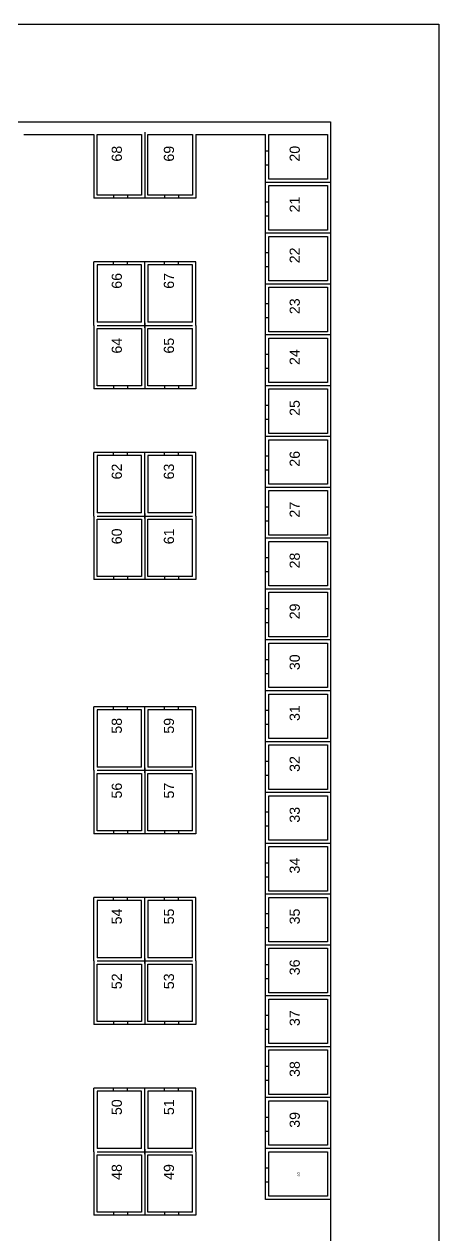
# Model space of a CAD drawing. Header units: millimetres. Extents: x 4085 to 4872, y 1447 to 1654.
# Drawn here: x 4487.61 to 4503.9, y 1605.92 to 1653.54 of the extents above; entities that cross this region are included whole.
import ezdxf

# ---------------------------------------------------------------- set-up
doc = ezdxf.new("R2010")
doc.units = ezdxf.units.MM
for name, color, linetype in [('01', 4, 'Continuous'), ('02', 3, 'Continuous'), ('04', 1, 'Continuous'), ('scritte', 6, 'Continuous')]:
    doc.layers.add(name, color=color, linetype=linetype)
doc.styles.get("Standard").update_dxf_attribs({"font": 'arial.ttf'})

msp = doc.modelspace()

# ---------------------------------------------------------------- linework, layer by layer
at = {"layer": '01'}
for p, q in [((4497.0952, 1647.9934), (4497.0952, 1648.5434)), ((4497.2202, 1647.9934), (4497.2202, 1648.5434)), ((4491.6702, 1646.8184), (4491.1202, 1646.8184)), ((4491.6702, 1646.6934), (4491.1202, 1646.6934)), ((4493.6702, 1646.8184), (4493.1202, 1646.8184)), ((4493.6702, 1646.6934), (4493.1202, 1646.6934)), ((4497.0952, 1645.9934), (4497.0952, 1646.5434)), ((4497.2202, 1645.9934), (4497.2202, 1646.5434)), ((4491.6702, 1644.1934), (4491.1202, 1644.1934)), ((4493.6702, 1644.1934), (4493.1202, 1644.1934)), ((4497.0952, 1643.9934), (4497.0952, 1644.5434)), ((4497.2202, 1643.9934), (4497.2202, 1644.5434)), ((4491.6702, 1644.0684), (4491.1202, 1644.0684)), ((4493.6702, 1644.0684), (4493.1202, 1644.0684)), ((4497.0952, 1641.9934), (4497.0952, 1642.5434)), ((4497.2202, 1641.9934), (4497.2202, 1642.5434)), ((4497.0952, 1639.9934), (4497.0952, 1640.5434)), ((4497.2202, 1639.9934), (4497.2202, 1640.5434)), ((4491.6702, 1639.3184), (4491.1202, 1639.3184)), ((4493.6702, 1639.3184), (4493.1202, 1639.3184)), ((4491.6702, 1639.1934), (4491.1202, 1639.1934)), ((4493.6702, 1639.1934), (4493.1202, 1639.1934)), ((4497.0952, 1637.9934), (4497.0952, 1638.5434)), ((4497.2202, 1637.9934), (4497.2202, 1638.5434)), ((4491.6702, 1636.6934), (4491.1202, 1636.6934)), ((4491.6702, 1636.5684), (4491.1202, 1636.5684)), ((4493.6702, 1636.6934), (4493.1202, 1636.6934)), ((4493.6702, 1636.5684), (4493.1202, 1636.5684)), ((4497.0952, 1635.9934), (4497.0952, 1636.5434)), ((4497.2202, 1635.9934), (4497.2202, 1636.5434)), ((4497.0952, 1633.9934), (4497.0952, 1634.5434)), ((4497.2202, 1633.9934), (4497.2202, 1634.5434)), ((4497.0952, 1631.9934), (4497.0952, 1632.5434)), ((4497.2202, 1631.9934), (4497.2202, 1632.5434)), ((4491.6702, 1631.8184), (4491.1202, 1631.8184)), ((4491.6702, 1631.6934), (4491.1202, 1631.6934)), ((4493.6702, 1631.8184), (4493.1202, 1631.8184)), ((4493.6702, 1631.6934), (4493.1202, 1631.6934)), ((4497.0952, 1629.9934), (4497.0952, 1630.5434)), ((4497.2202, 1629.9934), (4497.2202, 1630.5434)), ((4497.0952, 1627.9934), (4497.0952, 1628.5434)), ((4497.2202, 1627.9934), (4497.2202, 1628.5434)), ((4491.6702, 1626.6934), (4491.1202, 1626.6934)), ((4491.6702, 1626.5684), (4491.1202, 1626.5684)), ((4493.6702, 1626.6934), (4493.1202, 1626.6934)), ((4493.6702, 1626.5684), (4493.1202, 1626.5684)), ((4497.0952, 1625.9934), (4497.0952, 1626.5434)), ((4497.2202, 1625.9934), (4497.2202, 1626.5434)), ((4497.0952, 1623.9934), (4497.0952, 1624.5434)), ((4497.2202, 1623.9934), (4497.2202, 1624.5434)), ((4497.0952, 1621.9934), (4497.0952, 1622.5434)), ((4497.2202, 1621.9934), (4497.2202, 1622.5434)), ((4491.6702, 1621.8184), (4491.1202, 1621.8184)), ((4491.6702, 1621.6934), (4491.1202, 1621.6934)), ((4493.6702, 1621.8184), (4493.1202, 1621.8184)), ((4493.6702, 1621.6934), (4493.1202, 1621.6934)), ((4497.0952, 1619.9934), (4497.0952, 1620.5434)), ((4497.2202, 1619.9934), (4497.2202, 1620.5434)), ((4491.6702, 1619.1934), (4491.1202, 1619.1934)), ((4491.6702, 1619.0684), (4491.1202, 1619.0684)), ((4493.6702, 1619.1934), (4493.1202, 1619.1934)), ((4493.6702, 1619.0684), (4493.1202, 1619.0684)), ((4497.0952, 1617.9934), (4497.0952, 1618.5434)), ((4497.2202, 1617.9934), (4497.2202, 1618.5434)), ((4497.0952, 1615.9934), (4497.0952, 1616.5434)), ((4497.2202, 1615.9934), (4497.2202, 1616.5434)), ((4491.6702, 1614.3184), (4491.1202, 1614.3184)), ((4491.6702, 1614.1934), (4491.1202, 1614.1934)), ((4493.6702, 1614.3184), (4493.1202, 1614.3184)), ((4493.6702, 1614.1934), (4493.1202, 1614.1934)), ((4497.0952, 1613.9934), (4497.0952, 1614.5434)), ((4497.2202, 1613.9934), (4497.2202, 1614.5434)), ((4497.0952, 1611.9934), (4497.0952, 1612.5434)), ((4497.2202, 1611.9934), (4497.2202, 1612.5434)), ((4491.6702, 1611.6934), (4491.1202, 1611.6934)), ((4491.6702, 1611.5684), (4491.1202, 1611.5684)), ((4493.6702, 1611.6934), (4493.1202, 1611.6934)), ((4493.6702, 1611.5684), (4493.1202, 1611.5684)), ((4497.0952, 1609.9934), (4497.0952, 1610.5434)), ((4497.2202, 1609.9934), (4497.2202, 1610.5434)), ((4497.0952, 1607.9934), (4497.0952, 1608.5434)), ((4497.2202, 1607.9934), (4497.2202, 1608.5434)), ((4491.6702, 1606.8184), (4491.1202, 1606.8184)), ((4491.6702, 1606.6934), (4491.1202, 1606.6934)), ((4493.6702, 1606.8184), (4493.1202, 1606.8184)), ((4493.6702, 1606.6934), (4493.1202, 1606.6934))]:
    msp.add_line(p, q, dxfattribs=at)
at = {"layer": '02'}
for p, q in [((4492.3452, 1649.2934), (4492.3452, 1646.6934)), ((4499.6452, 1647.3184), (4497.0952, 1647.3184)), ((4499.6452, 1645.3184), (4497.0952, 1645.3184)), ((4492.3452, 1641.5934), (4492.3452, 1644.1934)), ((4499.6452, 1643.3184), (4497.0952, 1643.3184)), ((4490.4702, 1641.6934), (4494.2202, 1641.6934)), ((4492.3452, 1641.7934), (4492.3452, 1639.1934)), ((4499.6452, 1641.3184), (4497.0952, 1641.3184)), ((4499.6452, 1639.3184), (4497.0952, 1639.3184)), ((4492.3952, 1639.1934), (4492.2952, 1639.1934)), ((4499.6452, 1637.3184), (4497.0952, 1637.3184)), ((4492.3452, 1634.0934), (4492.3452, 1636.6934)), ((4499.6452, 1635.3184), (4497.0952, 1635.3184)), ((4490.4702, 1634.1934), (4494.2202, 1634.1934)), ((4492.3452, 1634.2934), (4492.3452, 1631.6934)), ((4499.6452, 1633.3184), (4497.0952, 1633.3184)), ((4492.3952, 1631.6934), (4492.2952, 1631.6934)), ((4499.6452, 1631.3184), (4497.0952, 1631.3184)), ((4499.6452, 1629.3184), (4497.0952, 1629.3184)), ((4499.6452, 1627.3184), (4497.0952, 1627.3184)), ((4492.3452, 1624.0934), (4492.3452, 1626.6934)), ((4499.6452, 1625.3184), (4497.0952, 1625.3184)), ((4490.4702, 1624.1934), (4494.2202, 1624.1934)), ((4492.3452, 1624.2934), (4492.3452, 1621.6934)), ((4499.6452, 1623.3184), (4497.0952, 1623.3184)), ((4492.3952, 1621.6934), (4492.2952, 1621.6934)), ((4499.6452, 1621.3184), (4497.0952, 1621.3184)), ((4499.6452, 1619.3184), (4497.0952, 1619.3184)), ((4492.3452, 1616.5934), (4492.3452, 1619.1934)), ((4499.6452, 1617.3184), (4497.0952, 1617.3184)), ((4490.4702, 1616.6934), (4494.2202, 1616.6934)), ((4492.3452, 1616.7934), (4492.3452, 1614.1934)), ((4499.6452, 1615.3184), (4497.0952, 1615.3184)), ((4492.3952, 1614.1934), (4492.2952, 1614.1934)), ((4499.6452, 1613.3184), (4497.0952, 1613.3184)), ((4492.3452, 1609.0934), (4492.3452, 1611.6934)), ((4499.6452, 1611.3184), (4497.0952, 1611.3184)), ((4499.6452, 1609.3184), (4497.0952, 1609.3184)), ((4490.4702, 1609.1934), (4494.2202, 1609.1934)), ((4492.3452, 1609.2934), (4492.3452, 1606.6934)), ((4492.3952, 1606.6934), (4492.2952, 1606.6934))]:
    msp.add_line(p, q, dxfattribs=at)
at = {"layer": '04'}
for p, q in [((4484.5952, 1649.6934), (4499.5952, 1649.6934)), ((4484.5952, 1649.6934), (4499.6452, 1649.6934)), ((4499.6452, 1649.6934), (4499.6452, 1607.3184)), ((4487.5952, 1649.1934), (4490.3452, 1649.1934)), ((4490.3452, 1649.1934), (4490.3452, 1646.6934)), ((4490.4702, 1649.1934), (4492.2202, 1649.1934)), ((4490.4702, 1646.8184), (4490.4702, 1649.1934)), ((4492.2202, 1649.1934), (4492.2202, 1646.8184)), ((4492.4702, 1649.1934), (4494.2202, 1649.1934)), ((4492.4702, 1646.8184), (4492.4702, 1649.1934)), ((4494.2202, 1649.1934), (4494.2202, 1646.8184)), ((4494.3452, 1649.1934), (4497.0952, 1649.1934)), ((4497.0952, 1648.5434), (4497.0952, 1649.1934)), ((4497.2202, 1648.5434), (4497.2202, 1649.1934)), ((4497.2202, 1649.1934), (4499.5202, 1649.1934)), ((4499.5202, 1649.1934), (4499.5202, 1647.4434)), ((4497.2202, 1648.5434), (4497.0952, 1648.5434)), ((4497.0952, 1647.3184), (4497.0952, 1647.9934)), ((4497.2202, 1647.9934), (4497.0952, 1647.9934)), ((4497.2202, 1647.4434), (4497.2202, 1647.9934)), ((4499.5202, 1647.4434), (4497.2202, 1647.4434)), ((4497.0952, 1646.5434), (4497.0952, 1647.3184)), ((4497.2202, 1646.5434), (4497.2202, 1647.1934)), ((4497.2202, 1647.1934), (4499.5202, 1647.1934)), ((4499.5202, 1647.1934), (4499.5202, 1645.4434)), ((4491.1202, 1646.6934), (4490.3452, 1646.6934)), ((4491.1202, 1646.8184), (4490.4702, 1646.8184)), ((4491.1202, 1646.8184), (4491.1202, 1646.6934)), ((4492.2202, 1646.8184), (4491.6702, 1646.8184)), ((4491.6702, 1646.8184), (4491.6702, 1646.6934)), ((4492.3452, 1646.6934), (4491.6702, 1646.6934)), ((4493.1202, 1646.6934), (4492.3452, 1646.6934)), ((4493.1202, 1646.8184), (4492.4702, 1646.8184)), ((4493.1202, 1646.8184), (4493.1202, 1646.6934)), ((4494.2202, 1646.8184), (4493.6702, 1646.8184)), ((4493.6702, 1646.8184), (4493.6702, 1646.6934)), ((4497.2202, 1646.5434), (4497.0952, 1646.5434)), ((4497.0952, 1645.3184), (4497.0952, 1645.9934)), ((4497.2202, 1645.9934), (4497.0952, 1645.9934)), ((4497.2202, 1645.4434), (4497.2202, 1645.9934)), ((4497.0952, 1644.5434), (4497.0952, 1645.3184)), ((4499.5202, 1645.4434), (4497.2202, 1645.4434)), ((4497.2202, 1644.5434), (4497.2202, 1645.1934)), ((4497.2202, 1645.1934), (4499.5202, 1645.1934)), ((4499.5202, 1645.1934), (4499.5202, 1643.4434)), ((4491.1202, 1644.1934), (4490.3452, 1644.1934)), ((4490.3452, 1641.6934), (4490.3452, 1644.1934)), ((4491.1202, 1644.0684), (4491.1202, 1644.1934)), ((4492.3452, 1644.1934), (4491.6702, 1644.1934)), ((4491.6702, 1644.0684), (4491.6702, 1644.1934)), ((4493.1202, 1644.1934), (4492.3452, 1644.1934)), ((4493.1202, 1644.0684), (4493.1202, 1644.1934)), ((4493.6702, 1644.0684), (4493.6702, 1644.1934)), ((4497.2202, 1644.5434), (4497.0952, 1644.5434)), ((4491.1202, 1644.0684), (4490.4702, 1644.0684)), ((4490.4702, 1644.0684), (4490.4702, 1641.8184)), ((4492.2202, 1644.0684), (4491.6702, 1644.0684)), ((4492.2202, 1641.8184), (4492.2202, 1644.0684)), ((4493.1202, 1644.0684), (4492.4702, 1644.0684)), ((4492.4702, 1644.0684), (4492.4702, 1641.8184)), ((4494.2202, 1644.0684), (4493.6702, 1644.0684)), ((4494.2202, 1641.8184), (4494.2202, 1644.0684)), ((4497.0952, 1643.3184), (4497.0952, 1643.9934)), ((4497.2202, 1643.9934), (4497.0952, 1643.9934)), ((4497.2202, 1643.4434), (4497.2202, 1643.9934)), ((4497.0952, 1642.5434), (4497.0952, 1643.3184)), ((4499.5202, 1643.4434), (4497.2202, 1643.4434)), ((4497.2202, 1642.5434), (4497.2202, 1643.1934)), ((4497.2202, 1643.1934), (4499.5202, 1643.1934)), ((4499.5202, 1643.1934), (4499.5202, 1641.4434)), ((4497.2202, 1642.5434), (4497.0952, 1642.5434)), ((4490.3452, 1641.6934), (4490.3452, 1639.1934)), ((4492.2202, 1641.8184), (4490.4702, 1641.8184)), ((4494.2202, 1641.8184), (4492.4702, 1641.8184)), ((4497.0952, 1641.3184), (4497.0952, 1641.9934)), ((4497.2202, 1641.9934), (4497.0952, 1641.9934)), ((4497.2202, 1641.4434), (4497.2202, 1641.9934)), ((4490.4702, 1639.3184), (4490.4702, 1641.5684)), ((4490.4702, 1641.5684), (4492.2202, 1641.5684)), ((4492.2202, 1641.5684), (4492.2202, 1639.3184)), ((4492.4702, 1639.3184), (4492.4702, 1641.5684)), ((4492.4702, 1641.5684), (4494.2202, 1641.5684)), ((4494.2202, 1639.3184), (4494.2202, 1641.5684)), ((4497.0952, 1640.5434), (4497.0952, 1641.3184)), ((4499.5202, 1641.4434), (4497.2202, 1641.4434)), ((4497.2202, 1640.5434), (4497.2202, 1641.1934)), ((4497.2202, 1641.1934), (4499.5202, 1641.1934)), ((4499.5202, 1641.1934), (4499.5202, 1639.4434)), ((4497.2202, 1640.5434), (4497.0952, 1640.5434)), ((4497.0952, 1639.3184), (4497.0952, 1639.9934)), ((4497.2202, 1639.9934), (4497.0952, 1639.9934)), ((4497.2202, 1639.4434), (4497.2202, 1639.9934)), ((4491.1202, 1639.3184), (4490.4702, 1639.3184)), ((4491.1202, 1639.3184), (4491.1202, 1639.1934)), ((4492.2202, 1639.3184), (4491.6702, 1639.3184)), ((4491.6702, 1639.3184), (4491.6702, 1639.1934)), ((4493.1202, 1639.3184), (4492.4702, 1639.3184)), ((4493.1202, 1639.3184), (4493.1202, 1639.1934)), ((4494.2202, 1639.3184), (4493.6702, 1639.3184)), ((4493.6702, 1639.3184), (4493.6702, 1639.1934)), ((4497.0952, 1638.5434), (4497.0952, 1639.3184)), ((4499.5202, 1639.4434), (4497.2202, 1639.4434)), ((4491.1202, 1639.1934), (4490.3452, 1639.1934)), ((4492.3452, 1639.1934), (4491.6702, 1639.1934)), ((4493.1202, 1639.1934), (4492.3452, 1639.1934)), ((4497.2202, 1638.5434), (4497.2202, 1639.1934)), ((4497.2202, 1639.1934), (4499.5202, 1639.1934)), ((4499.5202, 1639.1934), (4499.5202, 1637.4434)), ((4497.2202, 1638.5434), (4497.0952, 1638.5434)), ((4497.0952, 1637.3184), (4497.0952, 1637.9934)), ((4497.2202, 1637.9934), (4497.0952, 1637.9934)), ((4497.2202, 1637.4434), (4497.2202, 1637.9934)), ((4499.5202, 1637.4434), (4497.2202, 1637.4434)), ((4497.0952, 1636.5434), (4497.0952, 1637.3184)), ((4497.2202, 1636.5434), (4497.2202, 1637.1934)), ((4497.2202, 1637.1934), (4499.5202, 1637.1934)), ((4499.5202, 1637.1934), (4499.5202, 1635.4434)), ((4491.1202, 1636.6934), (4490.3452, 1636.6934)), ((4490.3452, 1634.1934), (4490.3452, 1636.6934)), ((4491.1202, 1636.5684), (4490.4702, 1636.5684)), ((4490.4702, 1636.5684), (4490.4702, 1634.3184)), ((4491.1202, 1636.5684), (4491.1202, 1636.6934)), ((4492.3452, 1636.6934), (4491.6702, 1636.6934)), ((4491.6702, 1636.5684), (4491.6702, 1636.6934)), ((4492.2202, 1636.5684), (4491.6702, 1636.5684)), ((4492.2202, 1634.3184), (4492.2202, 1636.5684)), ((4493.1202, 1636.6934), (4492.3452, 1636.6934)), ((4493.1202, 1636.5684), (4492.4702, 1636.5684)), ((4492.4702, 1636.5684), (4492.4702, 1634.3184)), ((4493.1202, 1636.5684), (4493.1202, 1636.6934)), ((4493.6702, 1636.5684), (4493.6702, 1636.6934)), ((4494.2202, 1636.5684), (4493.6702, 1636.5684)), ((4494.2202, 1634.3184), (4494.2202, 1636.5684)), ((4497.2202, 1636.5434), (4497.0952, 1636.5434)), ((4497.0952, 1635.3184), (4497.0952, 1635.9934)), ((4497.2202, 1635.9934), (4497.0952, 1635.9934)), ((4497.2202, 1635.4434), (4497.2202, 1635.9934)), ((4497.0952, 1634.5434), (4497.0952, 1635.3184)), ((4499.5202, 1635.4434), (4497.2202, 1635.4434)), ((4497.2202, 1634.5434), (4497.2202, 1635.1934)), ((4497.2202, 1635.1934), (4499.5202, 1635.1934)), ((4499.5202, 1635.1934), (4499.5202, 1633.4434)), ((4490.3452, 1634.1934), (4490.3452, 1631.6934)), ((4492.2202, 1634.3184), (4490.4702, 1634.3184)), ((4494.2202, 1634.3184), (4492.4702, 1634.3184)), ((4497.2202, 1634.5434), (4497.0952, 1634.5434)), ((4490.4702, 1631.8184), (4490.4702, 1634.0684)), ((4490.4702, 1634.0684), (4492.2202, 1634.0684)), ((4492.2202, 1634.0684), (4492.2202, 1631.8184)), ((4492.4702, 1631.8184), (4492.4702, 1634.0684)), ((4492.4702, 1634.0684), (4494.2202, 1634.0684)), ((4494.2202, 1631.8184), (4494.2202, 1634.0684)), ((4497.0952, 1633.3184), (4497.0952, 1633.9934)), ((4497.2202, 1633.9934), (4497.0952, 1633.9934)), ((4497.2202, 1633.4434), (4497.2202, 1633.9934)), ((4497.0952, 1632.5434), (4497.0952, 1633.3184)), ((4499.5202, 1633.4434), (4497.2202, 1633.4434)), ((4497.2202, 1632.5434), (4497.2202, 1633.1934)), ((4497.2202, 1633.1934), (4499.5202, 1633.1934)), ((4499.5202, 1633.1934), (4499.5202, 1631.4434)), ((4497.2202, 1632.5434), (4497.0952, 1632.5434)), ((4491.1202, 1631.6934), (4490.3452, 1631.6934)), ((4491.1202, 1631.8184), (4490.4702, 1631.8184)), ((4491.1202, 1631.8184), (4491.1202, 1631.6934)), ((4492.2202, 1631.8184), (4491.6702, 1631.8184)), ((4491.6702, 1631.8184), (4491.6702, 1631.6934)), ((4492.3452, 1631.6934), (4491.6702, 1631.6934)), ((4493.1202, 1631.6934), (4492.3452, 1631.6934)), ((4493.1202, 1631.8184), (4492.4702, 1631.8184)), ((4493.1202, 1631.8184), (4493.1202, 1631.6934)), ((4494.2202, 1631.8184), (4493.6702, 1631.8184)), ((4493.6702, 1631.8184), (4493.6702, 1631.6934)), ((4497.0952, 1631.3184), (4497.0952, 1631.9934)), ((4497.2202, 1631.9934), (4497.0952, 1631.9934)), ((4497.2202, 1631.4434), (4497.2202, 1631.9934)), ((4497.0952, 1630.5434), (4497.0952, 1631.3184)), ((4499.5202, 1631.4434), (4497.2202, 1631.4434)), ((4497.2202, 1630.5434), (4497.2202, 1631.1934)), ((4497.2202, 1631.1934), (4499.5202, 1631.1934)), ((4499.5202, 1631.1934), (4499.5202, 1629.4434)), ((4497.2202, 1630.5434), (4497.0952, 1630.5434)), ((4497.0952, 1629.3184), (4497.0952, 1629.9934)), ((4497.2202, 1629.9934), (4497.0952, 1629.9934)), ((4497.2202, 1629.4434), (4497.2202, 1629.9934)), ((4497.0952, 1628.5434), (4497.0952, 1629.3184)), ((4499.5202, 1629.4434), (4497.2202, 1629.4434)), ((4497.2202, 1628.5434), (4497.2202, 1629.1934)), ((4497.2202, 1629.1934), (4499.5202, 1629.1934)), ((4499.5202, 1629.1934), (4499.5202, 1627.4434)), ((4497.2202, 1628.5434), (4497.0952, 1628.5434)), ((4497.0952, 1627.3184), (4497.0952, 1627.9934)), ((4497.2202, 1627.9934), (4497.0952, 1627.9934)), ((4497.2202, 1627.4434), (4497.2202, 1627.9934)), ((4499.5202, 1627.4434), (4497.2202, 1627.4434)), ((4497.0952, 1626.5434), (4497.0952, 1627.3184)), ((4497.2202, 1626.5434), (4497.2202, 1627.1934)), ((4497.2202, 1627.1934), (4499.5202, 1627.1934)), ((4499.5202, 1627.1934), (4499.5202, 1625.4434)), ((4491.1202, 1626.6934), (4490.3452, 1626.6934)), ((4490.3452, 1624.1934), (4490.3452, 1626.6934)), ((4491.1202, 1626.5684), (4490.4702, 1626.5684)), ((4490.4702, 1626.5684), (4490.4702, 1624.3184)), ((4491.1202, 1626.5684), (4491.1202, 1626.6934)), ((4492.3452, 1626.6934), (4491.6702, 1626.6934)), ((4491.6702, 1626.5684), (4491.6702, 1626.6934)), ((4492.2202, 1626.5684), (4491.6702, 1626.5684)), ((4492.2202, 1624.3184), (4492.2202, 1626.5684)), ((4493.1202, 1626.6934), (4492.3452, 1626.6934)), ((4493.1202, 1626.5684), (4492.4702, 1626.5684)), ((4492.4702, 1626.5684), (4492.4702, 1624.3184)), ((4493.1202, 1626.5684), (4493.1202, 1626.6934)), ((4493.6702, 1626.5684), (4493.6702, 1626.6934)), ((4494.2202, 1626.5684), (4493.6702, 1626.5684)), ((4494.2202, 1624.3184), (4494.2202, 1626.5684)), ((4497.2202, 1626.5434), (4497.0952, 1626.5434)), ((4497.0952, 1625.3184), (4497.0952, 1625.9934)), ((4497.2202, 1625.9934), (4497.0952, 1625.9934)), ((4497.2202, 1625.4434), (4497.2202, 1625.9934)), ((4497.0952, 1624.5434), (4497.0952, 1625.3184)), ((4499.5202, 1625.4434), (4497.2202, 1625.4434)), ((4497.2202, 1624.5434), (4497.2202, 1625.1934)), ((4497.2202, 1625.1934), (4499.5202, 1625.1934)), ((4499.5202, 1625.1934), (4499.5202, 1623.4434)), ((4490.3452, 1624.1934), (4490.3452, 1621.6934)), ((4492.2202, 1624.3184), (4490.4702, 1624.3184)), ((4494.2202, 1624.3184), (4492.4702, 1624.3184)), ((4497.2202, 1624.5434), (4497.0952, 1624.5434)), ((4490.4702, 1621.8184), (4490.4702, 1624.0684)), ((4490.4702, 1624.0684), (4492.2202, 1624.0684)), ((4492.2202, 1624.0684), (4492.2202, 1621.8184)), ((4492.4702, 1621.8184), (4492.4702, 1624.0684)), ((4492.4702, 1624.0684), (4494.2202, 1624.0684)), ((4494.2202, 1621.8184), (4494.2202, 1624.0684)), ((4497.0952, 1623.3184), (4497.0952, 1623.9934)), ((4497.2202, 1623.9934), (4497.0952, 1623.9934)), ((4497.2202, 1623.4434), (4497.2202, 1623.9934)), ((4497.0952, 1622.5434), (4497.0952, 1623.3184)), ((4499.5202, 1623.4434), (4497.2202, 1623.4434)), ((4497.2202, 1622.5434), (4497.2202, 1623.1934)), ((4497.2202, 1623.1934), (4499.5202, 1623.1934)), ((4499.5202, 1623.1934), (4499.5202, 1621.4434)), ((4497.2202, 1622.5434), (4497.0952, 1622.5434)), ((4491.1202, 1621.6934), (4490.3452, 1621.6934)), ((4491.1202, 1621.8184), (4490.4702, 1621.8184)), ((4491.1202, 1621.8184), (4491.1202, 1621.6934)), ((4492.2202, 1621.8184), (4491.6702, 1621.8184)), ((4491.6702, 1621.8184), (4491.6702, 1621.6934)), ((4492.3452, 1621.6934), (4491.6702, 1621.6934)), ((4493.1202, 1621.6934), (4492.3452, 1621.6934)), ((4493.1202, 1621.8184), (4492.4702, 1621.8184)), ((4493.1202, 1621.8184), (4493.1202, 1621.6934)), ((4494.2202, 1621.8184), (4493.6702, 1621.8184)), ((4493.6702, 1621.8184), (4493.6702, 1621.6934)), ((4497.0952, 1621.3184), (4497.0952, 1621.9934)), ((4497.2202, 1621.9934), (4497.0952, 1621.9934)), ((4497.2202, 1621.4434), (4497.2202, 1621.9934)), ((4497.0952, 1620.5434), (4497.0952, 1621.3184)), ((4499.5202, 1621.4434), (4497.2202, 1621.4434)), ((4497.2202, 1620.5434), (4497.2202, 1621.1934)), ((4497.2202, 1621.1934), (4499.5202, 1621.1934)), ((4499.5202, 1621.1934), (4499.5202, 1619.4434)), ((4497.2202, 1620.5434), (4497.0952, 1620.5434)), ((4497.0952, 1619.3184), (4497.0952, 1619.9934)), ((4497.2202, 1619.9934), (4497.0952, 1619.9934)), ((4497.2202, 1619.4434), (4497.2202, 1619.9934)), ((4497.0952, 1618.5434), (4497.0952, 1619.3184)), ((4499.5202, 1619.4434), (4497.2202, 1619.4434)), ((4491.1202, 1619.1934), (4490.3452, 1619.1934)), ((4490.3452, 1616.6934), (4490.3452, 1619.1934)), ((4491.1202, 1619.0684), (4490.4702, 1619.0684)), ((4490.4702, 1619.0684), (4490.4702, 1616.8184)), ((4491.1202, 1619.0684), (4491.1202, 1619.1934)), ((4492.3452, 1619.1934), (4491.6702, 1619.1934)), ((4491.6702, 1619.0684), (4491.6702, 1619.1934)), ((4492.2202, 1619.0684), (4491.6702, 1619.0684)), ((4492.2202, 1616.8184), (4492.2202, 1619.0684)), ((4493.1202, 1619.1934), (4492.3452, 1619.1934)), ((4493.1202, 1619.0684), (4492.4702, 1619.0684)), ((4492.4702, 1619.0684), (4492.4702, 1616.8184)), ((4493.1202, 1619.0684), (4493.1202, 1619.1934)), ((4493.6702, 1619.0684), (4493.6702, 1619.1934)), ((4494.2202, 1619.0684), (4493.6702, 1619.0684)), ((4494.2202, 1616.8184), (4494.2202, 1619.0684)), ((4497.2202, 1618.5434), (4497.2202, 1619.1934)), ((4497.2202, 1619.1934), (4499.5202, 1619.1934)), ((4499.5202, 1619.1934), (4499.5202, 1617.4434)), ((4497.2202, 1618.5434), (4497.0952, 1618.5434)), ((4497.0952, 1617.3184), (4497.0952, 1617.9934)), ((4497.2202, 1617.9934), (4497.0952, 1617.9934)), ((4497.2202, 1617.4434), (4497.2202, 1617.9934)), ((4499.5202, 1617.4434), (4497.2202, 1617.4434)), ((4497.0952, 1616.5434), (4497.0952, 1617.3184)), ((4497.2202, 1616.5434), (4497.2202, 1617.1934)), ((4497.2202, 1617.1934), (4499.5202, 1617.1934)), ((4499.5202, 1617.1934), (4499.5202, 1615.4434)), ((4490.3452, 1616.6934), (4490.3452, 1614.1934)), ((4492.2202, 1616.8184), (4490.4702, 1616.8184)), ((4490.4702, 1614.3184), (4490.4702, 1616.5684)), ((4490.4702, 1616.5684), (4492.2202, 1616.5684)), ((4492.2202, 1616.5684), (4492.2202, 1614.3184)), ((4494.2202, 1616.8184), (4492.4702, 1616.8184)), ((4492.4702, 1614.3184), (4492.4702, 1616.5684)), ((4492.4702, 1616.5684), (4494.2202, 1616.5684)), ((4494.2202, 1614.3184), (4494.2202, 1616.5684)), ((4497.2202, 1616.5434), (4497.0952, 1616.5434)), ((4497.0952, 1615.3184), (4497.0952, 1615.9934)), ((4497.2202, 1615.9934), (4497.0952, 1615.9934)), ((4497.2202, 1615.4434), (4497.2202, 1615.9934)), ((4497.0952, 1614.5434), (4497.0952, 1615.3184)), ((4499.5202, 1615.4434), (4497.2202, 1615.4434)), ((4497.2202, 1614.5434), (4497.2202, 1615.1934)), ((4497.2202, 1615.1934), (4499.5202, 1615.1934)), ((4499.5202, 1615.1934), (4499.5202, 1613.4434)), ((4491.1202, 1614.1934), (4490.3452, 1614.1934)), ((4491.1202, 1614.3184), (4490.4702, 1614.3184)), ((4491.1202, 1614.3184), (4491.1202, 1614.1934)), ((4492.2202, 1614.3184), (4491.6702, 1614.3184)), ((4491.6702, 1614.3184), (4491.6702, 1614.1934)), ((4492.3452, 1614.1934), (4491.6702, 1614.1934)), ((4493.1202, 1614.1934), (4492.3452, 1614.1934)), ((4493.1202, 1614.3184), (4492.4702, 1614.3184)), ((4493.1202, 1614.3184), (4493.1202, 1614.1934)), ((4494.2202, 1614.3184), (4493.6702, 1614.3184)), ((4493.6702, 1614.3184), (4493.6702, 1614.1934)), ((4497.2202, 1614.5434), (4497.0952, 1614.5434)), ((4497.0952, 1613.3184), (4497.0952, 1613.9934)), ((4497.2202, 1613.9934), (4497.0952, 1613.9934)), ((4497.2202, 1613.4434), (4497.2202, 1613.9934)), ((4497.0952, 1612.5434), (4497.0952, 1613.3184)), ((4499.5202, 1613.4434), (4497.2202, 1613.4434)), ((4497.2202, 1612.5434), (4497.2202, 1613.1934)), ((4497.2202, 1613.1934), (4499.5202, 1613.1934)), ((4499.5202, 1613.1934), (4499.5202, 1611.4434)), ((4497.2202, 1612.5434), (4497.0952, 1612.5434)), ((4497.0952, 1611.3184), (4497.0952, 1611.9934)), ((4497.2202, 1611.9934), (4497.0952, 1611.9934)), ((4497.2202, 1611.4434), (4497.2202, 1611.9934)), ((4491.1202, 1611.6934), (4490.3452, 1611.6934)), ((4490.3452, 1609.1934), (4490.3452, 1611.6934)), ((4491.1202, 1611.5684), (4490.4702, 1611.5684)), ((4490.4702, 1611.5684), (4490.4702, 1609.3184)), ((4491.1202, 1611.5684), (4491.1202, 1611.6934)), ((4492.3452, 1611.6934), (4491.6702, 1611.6934)), ((4491.6702, 1611.5684), (4491.6702, 1611.6934)), ((4492.2202, 1611.5684), (4491.6702, 1611.5684)), ((4492.2202, 1609.3184), (4492.2202, 1611.5684)), ((4493.1202, 1611.6934), (4492.3452, 1611.6934)), ((4493.1202, 1611.5684), (4492.4702, 1611.5684)), ((4492.4702, 1611.5684), (4492.4702, 1609.3184)), ((4493.1202, 1611.5684), (4493.1202, 1611.6934)), ((4493.6702, 1611.5684), (4493.6702, 1611.6934)), ((4494.2202, 1611.5684), (4493.6702, 1611.5684)), ((4494.2202, 1609.3184), (4494.2202, 1611.5684)), ((4497.0952, 1610.5434), (4497.0952, 1611.3184)), ((4499.5202, 1611.4434), (4497.2202, 1611.4434)), ((4497.2202, 1610.5434), (4497.2202, 1611.1934)), ((4497.2202, 1611.1934), (4499.5202, 1611.1934)), ((4499.5202, 1611.1934), (4499.5202, 1609.4434)), ((4497.2202, 1610.5434), (4497.0952, 1610.5434)), ((4497.0952, 1609.3184), (4497.0952, 1609.9934)), ((4497.2202, 1609.9934), (4497.0952, 1609.9934)), ((4497.2202, 1609.4434), (4497.2202, 1609.9934)), ((4492.2202, 1609.3184), (4490.4702, 1609.3184)), ((4494.2202, 1609.3184), (4492.4702, 1609.3184)), ((4497.0952, 1608.5434), (4497.0952, 1609.3184)), ((4499.5202, 1609.4434), (4497.2202, 1609.4434)), ((4490.3452, 1609.1934), (4490.3452, 1606.6934)), ((4490.4702, 1606.8184), (4490.4702, 1609.0684)), ((4490.4702, 1609.0684), (4492.2202, 1609.0684)), ((4492.2202, 1609.0684), (4492.2202, 1606.8184)), ((4492.4702, 1606.8184), (4492.4702, 1609.0684)), ((4492.4702, 1609.0684), (4494.2202, 1609.0684)), ((4494.2202, 1606.8184), (4494.2202, 1609.0684)), ((4497.2202, 1608.5434), (4497.2202, 1609.1934)), ((4497.2202, 1609.1934), (4499.5202, 1609.1934)), ((4499.5202, 1609.1934), (4499.5202, 1607.4434)), ((4497.2202, 1608.5434), (4497.0952, 1608.5434)), ((4497.0952, 1607.3184), (4497.0952, 1607.9934)), ((4497.2202, 1607.9934), (4497.0952, 1607.9934)), ((4497.2202, 1607.4434), (4497.2202, 1607.9934)), ((4499.5202, 1607.4434), (4497.2202, 1607.4434)), ((4499.6452, 1607.3184), (4497.0952, 1607.3184)), ((4499.6452, 1607.3184), (4499.6452, 1602.1247)), ((4491.1202, 1606.6934), (4490.3452, 1606.6934)), ((4491.1202, 1606.8184), (4490.4702, 1606.8184)), ((4491.1202, 1606.8184), (4491.1202, 1606.6934)), ((4492.2202, 1606.8184), (4491.6702, 1606.8184)), ((4491.6702, 1606.8184), (4491.6702, 1606.6934)), ((4492.3452, 1606.6934), (4491.6702, 1606.6934)), ((4493.1202, 1606.6934), (4492.3452, 1606.6934)), ((4493.1202, 1606.8184), (4492.4702, 1606.8184)), ((4493.1202, 1606.8184), (4493.1202, 1606.6934)), ((4494.2202, 1606.8184), (4493.6702, 1606.8184)), ((4493.6702, 1606.8184), (4493.6702, 1606.6934))]:
    msp.add_line(p, q, dxfattribs=at)
msp.add_lwpolyline([(4384.9993, 1653.5375), (4503.8993, 1653.5375), (4503.8993, 1569.4375), (4384.9993, 1569.4375)], close=True, dxfattribs=at)
for points in [[(4494.3452, 1649.1934), (4494.3452, 1646.6934), (4493.6702, 1646.6934)], [(4494.3452, 1641.6934), (4494.3452, 1644.1934), (4493.6702, 1644.1934)], [(4494.3452, 1641.6934), (4494.3452, 1639.1934), (4493.6702, 1639.1934)], [(4494.3452, 1634.1934), (4494.3452, 1636.6934), (4493.6702, 1636.6934)], [(4494.3452, 1634.1934), (4494.3452, 1631.6934), (4493.6702, 1631.6934)], [(4494.3452, 1624.1934), (4494.3452, 1626.6934), (4493.6702, 1626.6934)], [(4494.3452, 1624.1934), (4494.3452, 1621.6934), (4493.6702, 1621.6934)], [(4494.3452, 1616.6934), (4494.3452, 1619.1934), (4493.6702, 1619.1934)], [(4494.3452, 1616.6934), (4494.3452, 1614.1934), (4493.6702, 1614.1934)], [(4494.3452, 1609.1934), (4494.3452, 1611.6934), (4493.6702, 1611.6934)], [(4494.3452, 1609.1934), (4494.3452, 1606.6934), (4493.6702, 1606.6934)]]:
    msp.add_lwpolyline(points, dxfattribs=at)

# ---------------------------------------------------------------- texts
at = {"layer": 'scritte'}
for s, height, p in [('68', 0.4, (4491.4435, 1648.1328)), ('69', 0.4, (4493.4935, 1648.1328)), ('20', 0.4, (4498.4369, 1648.1328)), ('21', 0.4, (4498.4369, 1646.1328)), ('22', 0.4, (4498.4369, 1644.1328)), ('66', 0.4, (4491.4435, 1643.1328)), ('67', 0.4, (4493.4935, 1643.1328)), ('23', 0.4, (4498.4369, 1642.1328)), ('64', 0.4, (4491.4435, 1640.5828)), ('65', 0.4, (4493.4935, 1640.5828)), ('24', 0.4, (4498.4369, 1640.1328)), ('25', 0.4, (4498.4369, 1638.1328)), ('26', 0.4, (4498.4369, 1636.1328)), ('62', 0.4, (4491.4435, 1635.6328)), ('63', 0.4, (4493.4935, 1635.6328)), ('27', 0.4, (4498.4369, 1634.1328)), ('60', 0.4, (4491.4435, 1633.0828)), ('61', 0.4, (4493.4935, 1633.0828)), ('28', 0.4, (4498.4369, 1632.1328)), ('29', 0.4, (4498.4369, 1630.1328)), ('30', 0.4, (4498.4369, 1628.1328)), ('31', 0.4, (4498.4369, 1626.1328)), ('58', 0.4, (4491.4435, 1625.6328)), ('59', 0.4, (4493.4935, 1625.6328)), ('32', 0.4, (4498.4369, 1624.1328)), ('56', 0.4, (4491.4435, 1623.0828)), ('57', 0.4, (4493.4935, 1623.0828)), ('33', 0.4, (4498.4369, 1622.1328)), ('34', 0.4, (4498.4369, 1620.1328)), ('54', 0.4, (4491.4435, 1618.1328)), ('55', 0.4, (4493.4935, 1618.1328)), ('35', 0.4, (4498.4369, 1618.1328)), ('36', 0.4, (4498.4369, 1616.1328)), ('52', 0.4, (4491.4435, 1615.5828)), ('53', 0.4, (4493.4935, 1615.5828)), ('37', 0.4, (4498.4369, 1614.1328)), ('38', 0.4, (4498.4369, 1612.1328)), ('50', 0.4, (4491.4435, 1610.6328)), ('51', 0.4, (4493.4935, 1610.6328)), ('39', 0.4, (4498.4369, 1610.1328)), ('48', 0.4, (4491.4435, 1608.0828)), ('49', 0.4, (4493.4935, 1608.0828)), ('40', 0.10621, (4498.4369, 1608.2186))]:
    msp.add_text(s, height=height, rotation=90, dxfattribs=at).set_placement(p)

doc.saveas('drawing.dxf')
